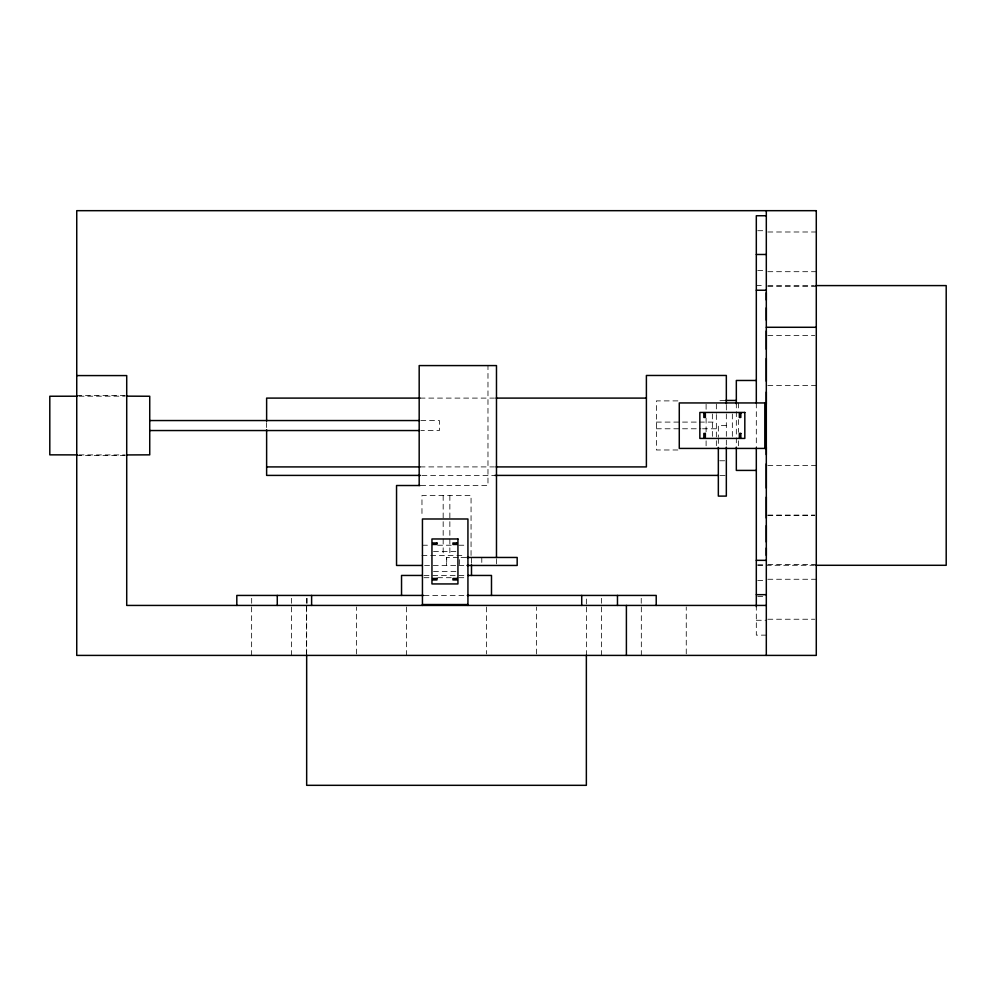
<?xml version="1.0" encoding="UTF-8"?>
<svg xmlns="http://www.w3.org/2000/svg" width="996" height="996" viewBox="0 0 996 996"><rect width="100%" height="100%" fill="white"/><g stroke="black" fill="none" stroke-linecap="round" stroke-linejoin="round"><path stroke-width="0.75" stroke-dasharray="4.98 3.74" d="M356.568 654.023L356.568 606.95M536.458 654.023L536.458 606.95M586.358 603.999L586.358 595.434M686.256 653.886L686.256 606.938M757.744 230.711L766.31 230.711M767.829 231.993L816.284 231.993M757.744 270.389L764.891 270.389M767.829 271.696L816.284 271.696M756.313 285.591L764.891 285.591M767.866 285.591L814.392 285.591M767.829 286.624L816.284 286.624M767.829 335.602L814.765 335.602M767.829 385.564L816.284 385.564M76.742 395.561L125.197 395.561M79.033 396.209L125.172 396.159M420.075 398.101L494.477 398.101M724.914 400.454L716.348 400.89M677.903 400.89L656.376 400.89L656.376 449.98L677.903 449.98M420.822 420.549L439.423 420.549L439.423 430.546L420.822 430.546M656.376 422.092L697.897 422.092M699.429 422.092L716.348 422.092M726.333 425.441L718.34 425.441L718.34 437.182M656.376 428.778L700.972 428.778M702.504 428.778L716.348 428.778M76.742 455.521L125.197 455.521M719.672 460.775L726.333 460.775M767.829 465.518L816.284 465.518M420.075 466.912L494.477 466.912M421.93 475.403L494.925 475.403M720.12 475.403L726.333 475.403M420.71 485.513L487.978 485.513L487.978 365.582M767.829 515.081L814.765 515.081M767.829 515.492L814.765 515.492M422.441 545.223L430.023 545.223M437.605 545.223L451.25 545.223M458.832 545.223L465.07 545.223M433.484 551.473L457.936 551.473M421.968 555.469L464.858 555.469M458.26 557.461L446.507 557.461L446.507 565.454M466.004 557.461L459.442 557.461L459.442 565.454M767.829 564.471L816.284 564.471M757.744 564.856L764.891 564.856M757.744 565.292L764.891 565.292M766.31 565.292L814.392 565.292M424.545 565.454L458.011 565.454M458.907 565.454L466.004 565.454M433.484 571.455L457.936 571.455M424.022 575.451L465.904 575.451M423.96 577.705L430.023 577.705M437.605 577.705L451.25 577.705M458.832 577.705L465.07 577.705M767.829 579.261L816.284 579.261M757.744 580.382L766.31 580.382M424.022 595.434L469.004 595.434M757.744 596.392L764.891 596.392M767.829 619.238L814.765 619.238M756.313 620.271L766.31 620.271M766.31 635.137L756.313 635.137L756.313 606.763M79.033 454.886L125.172 454.935M756.313 402.957L756.313 447.702M738.584 402.944L738.584 411.087M738.584 419.615L738.584 432.314M738.584 440.842L738.584 446.992M736.33 402.957L736.33 446.382M732.334 413.975L732.334 438.427M726.333 404.974L726.333 410.999M726.333 413.938L726.333 445.909M718.34 438.489L718.34 445.909M716.348 403.99L716.348 413.29M716.348 414.548L716.348 445.698M712.352 413.975L712.352 438.427M706.102 404.301L706.102 412.444M706.102 418.108L706.102 432.314M706.102 440.842L706.102 446.992M641.324 606.95L641.324 655.405M641.237 598.297L641.237 605.431M601.572 598.297L601.572 603.999M601.484 606.95L601.484 655.405M586.42 606.95L586.42 655.542M496.481 559.254L496.481 563.91M486.484 606.95L486.484 654.023M481.79 557.461L481.79 564.122M471.494 558.32L471.494 564.695M471.058 555.469L471.058 495.498L421.968 495.498L421.968 517.024M449.856 495.498L449.856 555.469M446.681 557.461L446.681 565.454M443.17 495.498L443.17 555.469M406.542 606.95L406.542 655.542M307.092 598.297L307.092 603.999M306.668 598.297L306.668 603.999M306.668 605.431L306.668 653.5M306.594 606.95L306.594 655.542M291.567 598.297L291.567 605.431M291.604 606.95L291.604 655.53M266.629 422.565L266.629 428.678M251.677 598.297L251.677 605.431M251.639 606.95L251.639 655.53"/><path stroke-width="1.49" d="M766.31 555.444L766.31 547.999M766.31 542.036L766.31 525.564M766.31 518.057L766.31 497.104M766.31 488.127L766.31 463.837M766.31 454.662L766.31 447.017M766.31 404.351L766.31 392.038M766.31 381.269L766.31 358.411M766.31 349.31L766.31 330.958M766.31 320.202L766.31 307.814M766.31 300.045L766.31 292.712M126.716 454.935L149.736 454.848L149.736 396.246L126.716 396.159M766.31 215.746L756.313 215.746L756.313 403.181M756.313 254.478L766.31 254.478M815.936 285.591L946.2 285.591L946.2 565.292L815.936 565.292M756.313 290.234L766.31 290.234M766.31 327.286L816.284 327.286M76.742 375.579L126.716 375.579L126.716 605.431L766.31 605.431M756.313 380.472L736.33 380.472L736.33 403.853M77.489 396.209L49.8 396.246L49.8 454.848L77.489 454.886M420.075 398.101L266.629 398.101L266.629 421.134M496.033 398.101L646.392 398.101M725.574 400.454L736.33 400.454M766.31 402.944L679.272 402.944L679.272 448.424L766.31 448.424M149.736 420.549L419.279 420.549M149.736 430.546L419.279 430.546M266.629 466.912L420.075 466.912M496.033 466.912L646.392 466.912L646.392 375.467L726.333 375.467L726.333 403.853M756.313 470.411L736.33 470.411L736.33 447.129M420.374 475.403L266.629 475.403L266.629 429.749M494.925 475.403L718.577 475.403M420.051 485.513L396.545 485.513L396.545 565.454L422.354 565.454M466.975 557.461L517.173 557.461L517.173 565.454L466.975 565.454M756.313 560.337L766.31 560.337M422.478 575.451L401.537 575.451L401.537 595.434M468.095 575.451L491.489 575.451L491.489 595.434M756.313 594.674L766.31 594.674M423.499 595.434L236.811 595.434L236.811 605.431M467.273 595.434L656.215 595.434L656.215 605.431M422.441 604.535L467.933 604.535M766.31 210.679L766.31 655.405M764.816 402.944L764.816 448.424M756.313 447.926L756.313 606.763M726.333 447.129L726.333 496.108L718.34 496.108L718.34 447.416M626.397 605.431L626.397 655.405M617.47 595.434L617.47 605.431M586.358 655.057L586.358 785.321L306.668 785.321L306.668 655.057M581.714 595.434L581.714 605.431M496.481 557.71L496.481 365.582L419.179 365.582L419.179 485.513M471.494 564.695L471.494 575.451M467.933 605.431L467.933 518.991L422.441 518.991L422.441 605.431M311.611 595.434L311.611 605.431M277.274 595.434L277.274 605.431M816.284 210.679L76.742 210.679L76.742 655.405L816.284 655.405L816.284 210.679M744.821 412.444L699.852 412.444L699.852 438.427L744.821 438.427L744.821 412.444M705.355 413.452L703.848 413.452L703.848 417.449L705.355 417.449L705.355 413.452M740.825 413.452L739.331 413.452L739.331 417.449L740.825 417.449L740.825 413.452M705.355 433.434L703.848 433.434L703.848 437.431L705.355 437.431L705.355 433.434M740.825 433.434L739.331 433.434L739.331 437.431L740.825 437.431L740.825 433.434M457.936 538.973L431.953 538.973L431.953 583.942L457.936 583.942L457.936 538.973M436.945 542.969L432.949 542.969L432.949 544.476L436.945 544.476L436.945 542.969M456.94 542.969L452.931 542.969L452.931 544.476L456.94 544.476L456.94 542.969M436.945 578.452L432.949 578.452L432.949 579.946L436.945 579.946L436.945 578.452M456.94 578.452L452.931 578.452L452.931 579.946L456.94 579.946L456.94 578.452"/></g></svg>
